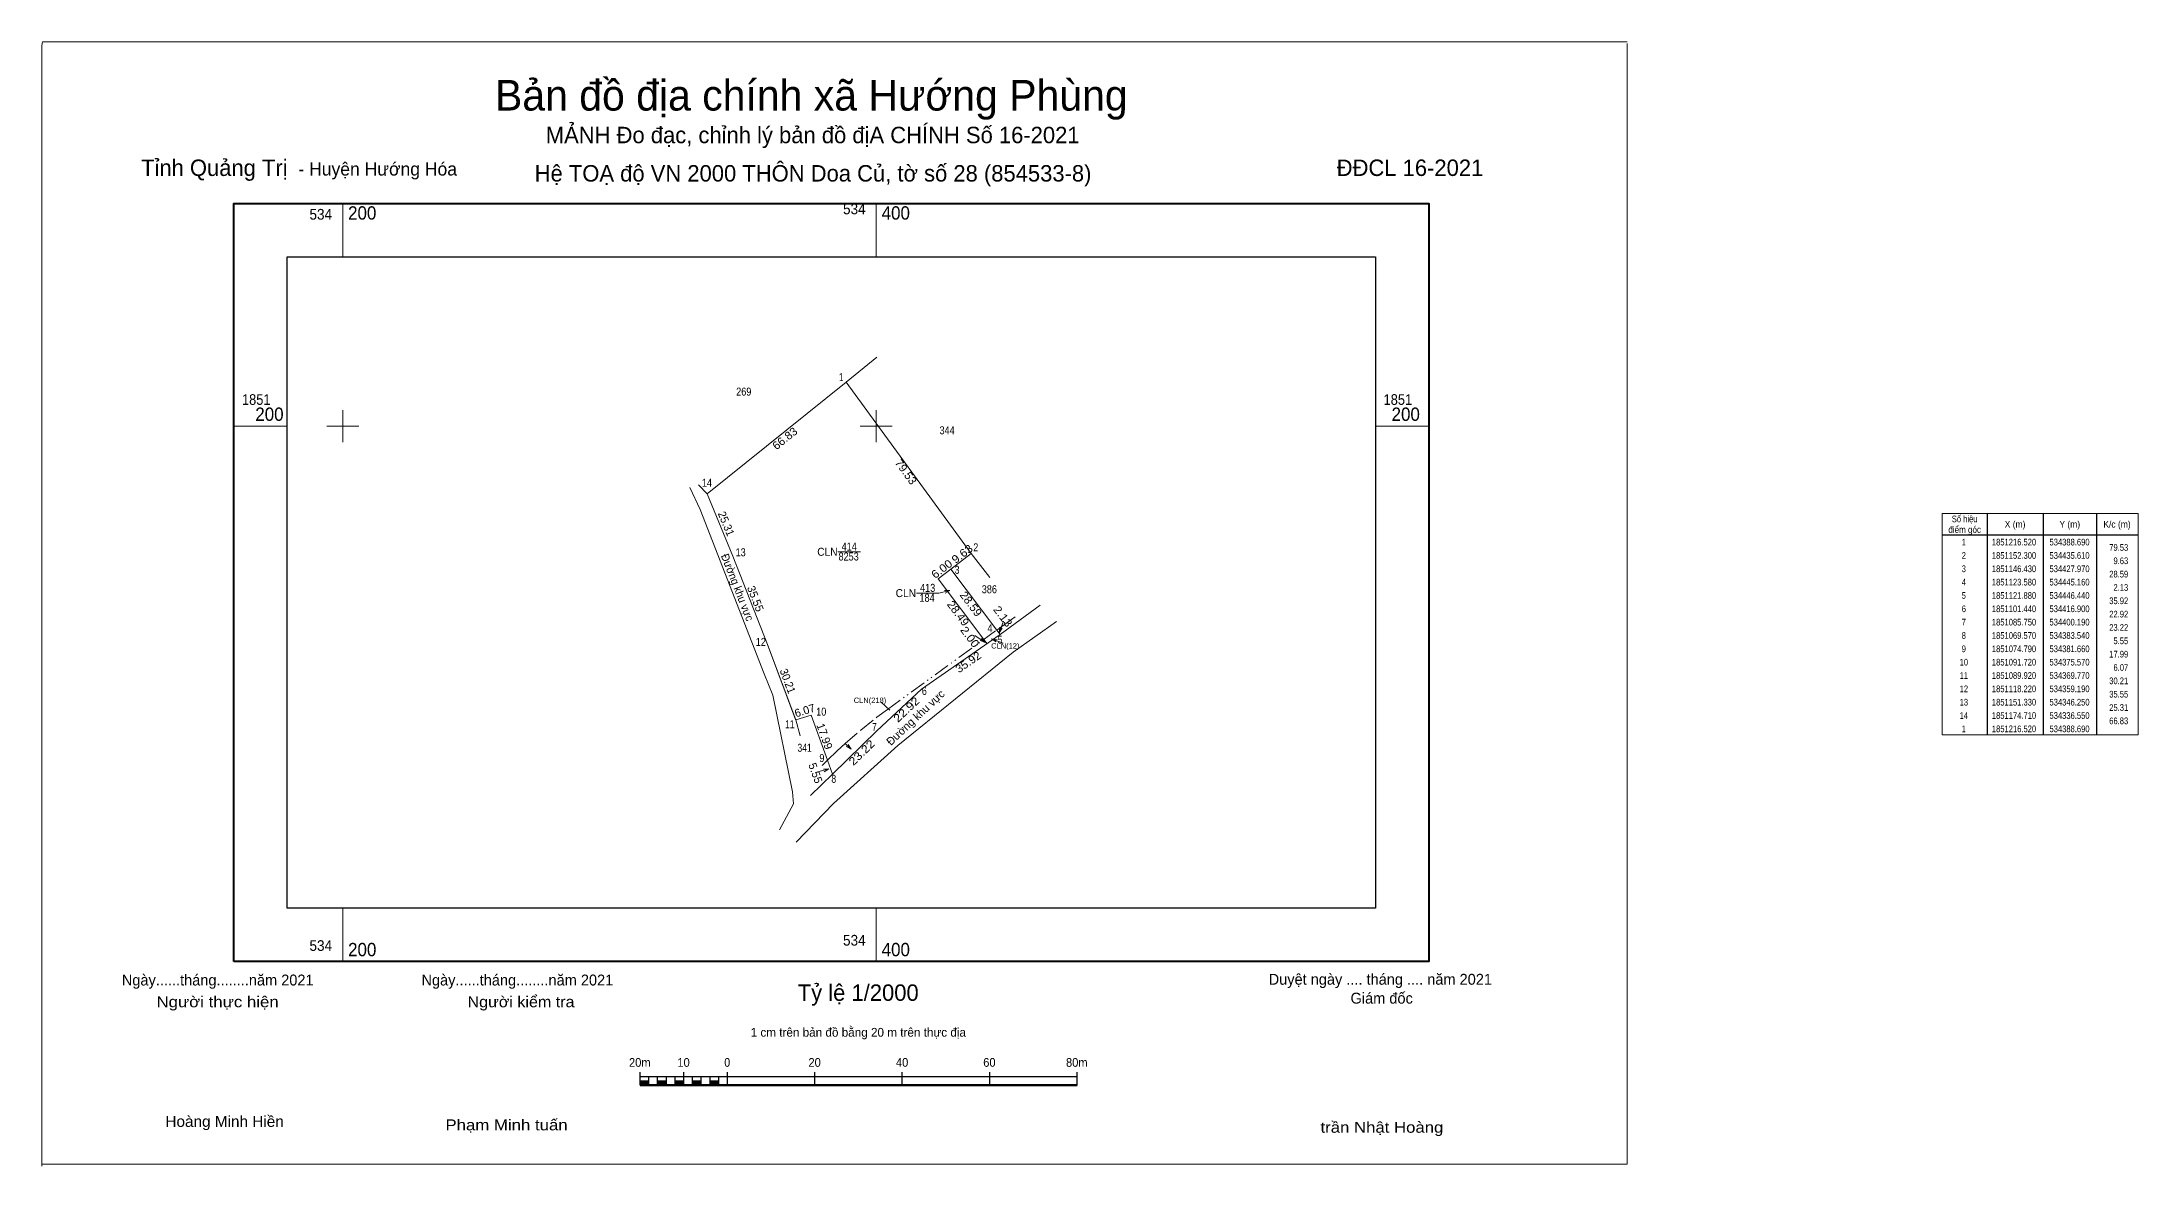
# Model space of a CAD drawing. Header units: metres. Extents: x 533148 to 534873, y 1850923 to 1851835.
# Drawn here: x 534087 to 534873, y 1850923 to 1851344 of the extents above; entities that cross this region are included whole.
import ezdxf
from ezdxf.enums import TextEntityAlignment as Align

# ---------------------------------------------------------------- set-up
doc = ezdxf.new("R2010")
doc.units = ezdxf.units.M
doc.header["$LTSCALE"] = 1.2
doc.linetypes.add('DASH_DOUBLE_DOT', pattern=[9.2, 5, -1.2, 0.3, -1.2, 0.3, -1.2])
doc.linetypes.add('MEDIUM_DASHED', pattern=[4.5, 3, -1.5])
for name, color, linetype, lineweight in [('1', 7, 'Continuous', 13), ('10', 7, 'Continuous', 13), ('11', 7, 'Continuous', 13), ('13', 7, 'Continuous', 13), ('2', 7, 'Continuous', 25), ('29', 7, 'Continuous', 13), ('4', 7, 'Continuous', 13), ('54', 7, 'Continuous', 13), ('63', 7, 'Continuous', 13)]:
    doc.layers.add(name, color=color, linetype=linetype, lineweight=lineweight)

msp = doc.modelspace()

# ---------------------------------------------------------------- hatches: boundary and pattern name
at = {"layer": '2'}
for points in [[(534311.47, 1850952.94), (534314.74, 1850952.94), (534314.74, 1850954.58), (534311.47, 1850954.58)], [(534318.02, 1850952.94), (534321.3, 1850952.94), (534321.3, 1850954.58), (534318.02, 1850954.58)], [(534324.57, 1850952.94), (534327.85, 1850952.94), (534327.85, 1850954.58), (534324.57, 1850954.58)], [(534331.12, 1850952.94), (534334.4, 1850952.94), (534334.4, 1850954.58), (534331.12, 1850954.58)], [(534337.68, 1850952.94), (534340.95, 1850952.94), (534340.95, 1850954.58), (534337.68, 1850954.58)]]:
    msp.add_hatch(color=256, dxfattribs=at).paths.add_polyline_path(points)

# ---------------------------------------------------------------- linework, layer by layer
at = {"layer": '1'}
for points in [[(534388.69, 1851216.52), (534435.61, 1851152.3), (534427.97, 1851146.43), (534445.16, 1851123.58), (534446.44, 1851121.88), (534416.9, 1851101.44), (534400.19, 1851085.75), (534383.54, 1851069.57), (534381.66, 1851074.79), (534375.57, 1851091.72), (534369.77, 1851089.92), (534359.19, 1851118.22), (534346.25, 1851151.33), (534336.55, 1851174.71)], [(534799.55, 1851167.25), (534872.95, 1851167.25), (534872.95, 1851084.25), (534799.55, 1851084.25)]]:
    msp.add_lwpolyline(points, close=True, dxfattribs=at)
at = {"layer": '10'}
for p, q in [((534423.17, 1851142.83), (534427.97, 1851146.43)), ((534427.97, 1851146.43), (534445.16, 1851123.58)), ((534445.16, 1851123.58), (534446.44, 1851121.88)), ((534375.57, 1851091.72), (534369.77, 1851089.92)), ((534381.66, 1851074.79), (534375.57, 1851091.72))]:
    msp.add_line(p, q, dxfattribs=at)
for points in [[(534369.74, 1851090), (534359.19, 1851118.22), (534346.25, 1851151.33), (534336.55, 1851174.71), (534388.69, 1851216.51)], [(534388.69, 1851216.52), (534435.61, 1851152.3), (534427.97, 1851146.43)], [(534441.5, 1851118.46), (534440.3, 1851120.06), (534423.17, 1851142.83)], [(534446.44, 1851121.88), (534416.9, 1851101.44), (534400.19, 1851085.75), (534383.54, 1851069.57), (534381.66, 1851074.79)]]:
    msp.add_lwpolyline(points, dxfattribs=at)
at = {"layer": '11'}
for p, q in [((534087.42, 1851344.05), (534681.42, 1851344.05)), ((534681.43, 1851343.42), (534681.43, 1850923.42)), ((534681.42, 1850923.41), (534087.42, 1850923.41))]:
    msp.add_line(p, q, dxfattribs=at)
msp.add_lwpolyline([(534087.24, 1850922.66), (534087.24, 1851342.66), (534087.42, 1851344.05)], dxfattribs=at)
at = {"layer": '13'}
for p, q in [((534385.63, 1851152.87), (534394.03, 1851152.87)), ((534415.02, 1851137.39), (534423.42, 1851137.39))]:
    msp.add_line(p, q, dxfattribs=at)
at = {"layer": '2'}
for p, q in [((534311.47, 1850952.94), (534311.47, 1850957.85)), ((534311.47, 1850956.22), (534475.26, 1850956.22)), ((534314.74, 1850952.94), (534314.74, 1850956.22)), ((534318.02, 1850952.94), (534318.02, 1850956.22)), ((534321.3, 1850952.94), (534321.3, 1850956.22)), ((534324.57, 1850952.94), (534324.57, 1850956.22)), ((534327.85, 1850952.94), (534327.85, 1850957.85)), ((534331.12, 1850952.94), (534331.12, 1850956.22)), ((534334.4, 1850952.94), (534334.4, 1850956.22)), ((534337.68, 1850952.94), (534337.68, 1850956.22)), ((534340.95, 1850952.94), (534340.95, 1850956.22)), ((534344.23, 1850952.94), (534344.23, 1850957.85)), ((534376.99, 1850952.94), (534376.99, 1850957.85)), ((534409.74, 1850952.94), (534409.74, 1850957.85)), ((534442.5, 1850952.94), (534442.5, 1850957.85)), ((534475.26, 1850952.94), (534475.26, 1850957.85))]:
    msp.add_line(p, q, dxfattribs=at)
at = {"layer": '2', "lineweight": 53}
msp.add_line((534311.47, 1850952.94), (534475.26, 1850952.94), dxfattribs=at)
at = {"layer": '2', "lineweight": 13}
for points in [[(534311.47, 1850952.94), (534314.74, 1850952.94), (534314.74, 1850954.58), (534311.47, 1850954.58)], [(534318.02, 1850952.94), (534321.3, 1850952.94), (534321.3, 1850954.58), (534318.02, 1850954.58)], [(534324.57, 1850952.94), (534327.85, 1850952.94), (534327.85, 1850954.58), (534324.57, 1850954.58)], [(534331.12, 1850952.94), (534334.4, 1850952.94), (534334.4, 1850954.58), (534331.12, 1850954.58)], [(534337.68, 1850952.94), (534340.95, 1850952.94), (534340.95, 1850954.58), (534337.68, 1850954.58)]]:
    msp.add_lwpolyline(points, close=True, dxfattribs=at)
at = {"layer": '29', "linetype": 'DASH_DOUBLE_DOT'}
for p, q in [((534404.13, 1851093.8), (534445.16, 1851123.58)), ((534400.21, 1851090.91), (534404.13, 1851093.8)), ((534388.31, 1851081.04), (534394.17, 1851086.08)), ((534394.17, 1851086.08), (534400.21, 1851090.91)), ((534381.66, 1851074.79), (534385.3, 1851078.31)), ((534385.3, 1851078.31), (534388.31, 1851081.04))]:
    msp.add_line(p, q, dxfattribs=at)
at = {"layer": '4'}
for p, q in [((534388.69, 1851216.52), (534400.18, 1851225.88)), ((534336.55, 1851174.71), (534333.3, 1851178.05)), ((534435.61, 1851152.3), (534442.59, 1851143.33)), ((534446.44, 1851121.88), (534461.43, 1851132.9)), ((534445.16, 1851123.58), (534452.02, 1851128.56)), ((534446.08, 1851122.56), (534447.68, 1851126.97)), ((534440.85, 1851118.96), (534436.9, 1851121.5)), ((534369.77, 1851089.92), (534369.74, 1851090)), ((534369.77, 1851089.92), (534371.49, 1851083.93)), ((534382.22, 1851071.53), (534378.08, 1851070.45)), ((534379.66, 1851072.85), (534381.66, 1851074.79)), ((534383.54, 1851069.57), (534375.37, 1851061.63))]:
    msp.add_line(p, q, dxfattribs=at)
at = {"layer": '4', "linetype": 'MEDIUM_DASHED'}
msp.add_line((534390.58, 1851078.98), (534388.31, 1851081.04), dxfattribs=at)
at = {"layer": '4'}
for points in [[(534330.15, 1851176.99), (534333.98, 1851168.77), (534357.95, 1851107.23), (534361.17, 1851099.15), (534368.61, 1851062.98), (534368.98, 1851058.48), (534363.68, 1851048.73)], [(534369.96, 1851044.09), (534383.97, 1851058.58), (534408.01, 1851080.26), (534451.34, 1851115.25), (534467.49, 1851126.85)], [(534439.44, 1851120.46), (534440.85, 1851118.96), (534438.89, 1851119.62)], [(534447.23, 1851124.27), (534446.08, 1851122.56), (534446.29, 1851124.61)], [(534380.16, 1851071.46), (534382.22, 1851071.53), (534380.44, 1851070.5)]]:
    msp.add_lwpolyline(points, dxfattribs=at)
at = {"layer": '4', "linetype": 'MEDIUM_DASHED'}
msp.add_lwpolyline([(534389.43, 1851080.69), (534390.58, 1851078.98), (534388.76, 1851079.95)], dxfattribs=at)
at = {"layer": '54'}
for p, q in [((534427.56, 1851138.47), (534423.42, 1851137.39)), ((534443.19, 1851120.29), (534447.58, 1851118.65)), ((534405.09, 1851093.61), (534401.79, 1851096.6))]:
    msp.add_line(p, q, dxfattribs=at)
for points in [[(534425.5, 1851138.4), (534427.56, 1851138.47), (534425.78, 1851137.44)], [(534444.89, 1851119.12), (534443.19, 1851120.29), (534445.24, 1851120.06)]]:
    msp.add_lwpolyline(points, dxfattribs=at)
at = {"layer": '63'}
for p, q in [((534200, 1851263.44), (534200, 1851283.44)), ((534400, 1851263.44), (534400, 1851283.44)), ((534200, 1851194), (534200, 1851206)), ((534400, 1851194), (534400, 1851206)), ((534159.22, 1851200), (534179.22, 1851200)), ((534194, 1851200), (534206, 1851200)), ((534394, 1851200), (534406, 1851200)), ((534587.14, 1851200), (534607.14, 1851200)), ((534200, 1850999.32), (534200, 1851019.32)), ((534400, 1850999.32), (534400, 1851019.32))]:
    msp.add_line(p, q, dxfattribs=at)
at = {"layer": '63', "lineweight": 25}
for p, q in [((534816.35, 1851167.25), (534816.35, 1851084.25)), ((534837.35, 1851167.25), (534837.35, 1851084.25)), ((534857.35, 1851167.25), (534857.35, 1851084.25)), ((534799.55, 1851159.25), (534872.95, 1851159.25))]:
    msp.add_line(p, q, dxfattribs=at)
at = {"layer": '63', "lineweight": 40}
msp.add_lwpolyline([(534159.22, 1850999.32), (534159.22, 1851283.44), (534607.14, 1851283.44), (534607.14, 1850999.32)], close=True, dxfattribs=at)
at = {"layer": '63', "lineweight": 25}
msp.add_lwpolyline([(534179.22, 1851019.32), (534179.22, 1851263.44), (534587.14, 1851263.44), (534587.14, 1851019.32)], close=True, dxfattribs=at)
msp.add_lwpolyline([(534179.22, 1851019.32), (534179.22, 1851263.44), (534587.14, 1851263.44), (534587.14, 1851019.32)], close=True, dxfattribs=at)
msp.add_lwpolyline([(534179.22, 1851019.32), (534179.22, 1851263.44), (534587.14, 1851263.44), (534587.14, 1851019.32)], close=True, dxfattribs=at)

# ---------------------------------------------------------------- texts
at = {"layer": '13'}
for s, height, width, p in [('414', 3, 0.85, (534389.85, 1851153.39)), ('8253', 3, 0.85, (534389.63, 1851149.66)), ('413', 3, 0.85, (534419.245, 1851137.91)), ('184', 3, 0.85, (534419.02, 1851134.18)), ('CLN(12)', 2, 1.05, (534448.36, 1851116.67)), ('CLN(218)', 2, 1.05, (534397.62, 1851096.26))]:
    msp.add_text(s, height=height, dxfattribs=dict(at, width=width)).set_placement(p, align=Align.CENTER)
at = {"layer": '13', "width": 0.95}
for p in [(534385.49, 1851151.42), (534414.88, 1851135.94)]:
    msp.add_text('CLN', height=3, dxfattribs=at).set_placement(p, align=Align.RIGHT)
at = {"layer": '2'}
for s, height, p in [('Bản đồ địa chính xã Hướng Phùng', 11.48, (534375.635, 1851318.32)), ('MẢNH Đo đạc, chỉnh lý bản đồ địA CHÍNH Số 16-2021', 6.16, (534376.14, 1851306.08)), ('Hệ TOẠ độ VN 2000 THÔN Doa Củ, tờ số 28 (854533-8)', 6.16, (534376.285, 1851291.72)), ('Ngày......tháng........năm 2021', 4.08, (534153.125, 1850990.36)), ('Ngày......tháng........năm 2021', 4.08, (534265.445, 1850990.36)), ('Tỷ lệ 1/2000', 6.16, (534393.215, 1850984.6)), ('Duyệt ngày .... tháng .... năm 2021', 4.08, (534588.915, 1850990.64)), ('Giám đốc', 4.08, (534589.425, 1850983.56)), ('1 cm trên bản đồ bằng 20 m trên thực địa', 3.28, (534393.25, 1850971.16))]:
    msp.add_text(s, height=height, dxfattribs=at).set_placement(p, align=Align.CENTER)
for s, height, p in [('Tỉnh Quảng Trị ', 6.156, (534124.42, 1851293.8)), ('- Huyện Hướng Hóa', 4.912, (534183.38, 1851293.96))]:
    msp.add_text(s, height=height, dxfattribs=at).set_placement(p)
msp.add_text('ĐĐCL 16-2021', height=6.16, dxfattribs=at).set_placement((534627.51, 1851293.8), align=Align.RIGHT)
for s, height, width, p in [('Người thực hiện', 4.094, 1.15, (534153.085, 1850982.2)), ('Người kiểm tra', 4.094, 1.1, (534266.82, 1850982.2)), ('20m', 3.275, 0.95, (534311.35, 1850959.88)), ('10', 3.275, 0.95, (534327.75, 1850959.88)), ('0', 3.275, 0.9, (534344.115, 1850959.88)), ('20', 3.275, 0.95, (534376.87, 1850959.88)), ('40', 3.275, 0.95, (534409.67, 1850959.88)), ('60', 3.275, 0.95, (534442.39, 1850959.88)), ('80m', 3.275, 0.95, (534475.15, 1850959.88)), ('Hoàng Minh Hiền', 4.09, 1.05, (534155.715, 1850937.36)), ('Phạm Minh tuấn', 4.09, 1.15, (534261.4, 1850936.05)), ('trần Nhật Hoàng', 4.08, 1.15, (534589.52, 1850935.16))]:
    msp.add_text(s, height=height, dxfattribs=dict(at, width=width)).set_placement(p, align=Align.CENTER)
at = {"layer": '4'}
for s, width, p in [(' 1', 0.75, (534387.67, 1851216.92)), (' 14', 0.85, (534338.41, 1851177.28)), (' 13', 0.85, (534351.05, 1851151.24)), (' 2', 0.85, (534438.22, 1851153.09)), (' 3', 0.8, (534431.17, 1851144.67)), (' 4', 0.85, (534443.55, 1851122.79)), (' 12', 0.85, (534358.61, 1851117.64)), (' 5', 0.8, (534447.29, 1851118.48)), (' 6', 0.85, (534418.95, 1851099.27)), (' 10', 0.85, (534381.26, 1851091.5)), (' 11', 0.8, (534369.37, 1851086.77)), (' 7', 0.8, (534400.19, 1851085.75)), (' 9', 0.85, (534380.54, 1851074.13)), (' 8', 0.8, (534384.94, 1851066.32))]:
    msp.add_text(s, height=3, dxfattribs=dict(at, width=width)).set_placement(p, align=Align.RIGHT)
for s, width, p in [('269', 0.85, (534350.315, 1851211.47)), ('344', 0.85, (534426.53, 1851196.97)), ('386', 0.85, (534442.37, 1851137.38)), ('341', 0.8, (534373.12, 1851077.96))]:
    msp.add_text(s, height=3, dxfattribs=dict(at, width=width)).set_placement(p, align=Align.CENTER)
for s, rotation, width, p in [('66.83', 38.725, 1.05, (534366.667, 1851194.239)), ('79.53', 306.152, 1.05, (534409.871, 1851182.01)), ('25.31', 292.533, 0.95, (534342.346, 1851162.89)), ('Đường khu vực', 291.346, 0.95, (534346.534, 1851139.056)), ('6.00', 37.536, 1.1, (534425.456, 1851145.283)), ('9.63', 37.536, 1.1, (534433.096, 1851150.939)), ('28.49', 306.954, 1.05, (534429.476, 1851128.962)), ('28.59', 306.954, 1.05, (534434.266, 1851132.502)), ('2.13', 306.978, 1.1, (534446.24, 1851127.827)), ('2.00', 306.978, 1.1, (534433.883, 1851120.107)), ('35.92', 34.681, 1.05, (534435.317, 1851110.35)), ('30.21', 290.498, 0.95, (534365.385, 1851103.955)), ('22.92', 43.197, 1.15, (534412.313, 1851092.697)), ('23.22', 44.18, 1.15, (534395.57, 1851076.592))]:
    msp.add_text(s, height=3, rotation=rotation, dxfattribs=dict(at, width=width)).set_placement(p, align=Align.CENTER)
for s, rotation, p in [('35.55', 291.346, (534353.3, 1851134.806)), ('6.07', 17.241, (534373.64, 1851091.984)), ('Đường khu vực', 43.197, (534415.698, 1851089.683)), ('17.99', 289.784, (534379.202, 1851083.248)), ('5.55', 289.807, (534375.788, 1851069.468))]:
    msp.add_text(s, height=3, rotation=rotation, dxfattribs=at).set_placement(p, align=Align.CENTER)
at = {"layer": '63'}
for s, height, width, p in [('200', 5, 0.95, (534202, 1851277.44)), ('400', 5, 0.95, (534402, 1851277.44)), ('1851', 4, 0.9, (534162.22, 1851208)), ('1851', 4, 0.9, (534162.22, 1851208)), ('1851', 4, 0.9, (534590.14, 1851208)), ('1851', 4, 0.9, (534590.14, 1851208)), ('200', 5, 0.95, (534167.22, 1851202)), ('200', 5, 0.95, (534593.14, 1851202)), ('200', 5, 0.95, (534202, 1851001.32)), ('400', 5, 0.95, (534402, 1851001.32))]:
    msp.add_text(s, height=height, dxfattribs=dict(at, width=width)).set_placement(p)
for s, height, width, p in [('534', 4, 0.95, (534396, 1851279.44)), ('534', 4, 0.95, (534196, 1851277.44)), ('79.53', 2.5, 0.85, (534869.25, 1851153.3)), ('9.63', 2.5, 0.85, (534869.25, 1851148.3)), ('28.59', 2.5, 0.85, (534869.25, 1851143.3)), ('2.13', 2.5, 0.85, (534869.25, 1851138.3)), ('35.92', 2.5, 0.85, (534869.25, 1851133.3)), ('22.92', 2.5, 0.85, (534869.25, 1851128.3)), ('23.22', 2.5, 0.85, (534869.25, 1851123.3)), ('5.55', 2.5, 0.85, (534869.25, 1851118.3)), ('17.99', 2.5, 0.85, (534869.25, 1851113.3)), ('6.07', 2.5, 0.85, (534869.25, 1851108.3)), ('30.21', 2.5, 0.85, (534869.25, 1851103.3)), ('35.55', 2.5, 0.85, (534869.25, 1851098.3)), ('25.31', 2.5, 0.85, (534869.25, 1851093.3)), ('66.83', 2.5, 0.85, (534869.25, 1851088.3)), ('534', 4, 0.95, (534196, 1851003.32)), ('534', 4, 0.95, (534396, 1851005.32))]:
    msp.add_text(s, height=height, dxfattribs=dict(at, width=width)).set_placement(p, align=Align.RIGHT)
for s, width, p in [('Số hiệu', 0.85, (534807.95, 1851164)), ('X (m)', 0.95, (534826.85, 1851162)), ('Y (m)', 0.95, (534847.345, 1851162)), ('K/c (m)', 0.95, (534865.05, 1851162)), ('điểm góc', 0.9, (534807.95, 1851160)), (' 1', 0.75, (534807.245, 1851155.3)), ('1851216.520', 0.85, (534826.45, 1851155.3)), ('534388.690', 0.85, (534847.255, 1851155.3)), (' 2', 0.85, (534807.25, 1851150.3)), ('1851152.300', 0.85, (534826.45, 1851150.3)), ('534435.610', 0.85, (534847.255, 1851150.3)), (' 4', 0.85, (534807.245, 1851140.3)), (' 3', 0.8, (534807.25, 1851145.3)), ('1851146.430', 0.85, (534826.45, 1851145.3)), ('1851123.580', 0.85, (534826.45, 1851140.3)), ('534427.970', 0.85, (534847.255, 1851145.3)), ('534445.160', 0.85, (534847.255, 1851140.3)), (' 5', 0.8, (534807.25, 1851135.3)), (' 6', 0.85, (534807.25, 1851130.3)), ('1851121.880', 0.85, (534826.45, 1851135.3)), ('1851101.440', 0.85, (534826.45, 1851130.3)), ('534446.440', 0.85, (534847.255, 1851135.3)), ('534416.900', 0.85, (534847.255, 1851130.3)), (' 7', 0.8, (534807.25, 1851125.3)), ('1851085.750', 0.85, (534826.45, 1851125.3)), ('534400.190', 0.85, (534847.255, 1851125.3)), (' 9', 0.85, (534807.245, 1851115.3)), (' 8', 0.8, (534807.25, 1851120.3)), ('1851069.570', 0.85, (534826.45, 1851120.3)), ('1851074.790', 0.85, (534826.45, 1851115.3)), ('534383.540', 0.85, (534847.255, 1851120.3)), ('534381.660', 0.85, (534847.255, 1851115.3)), (' 10', 0.85, (534807.245, 1851110.3)), ('1851091.720', 0.85, (534826.45, 1851110.3)), ('534375.570', 0.85, (534847.255, 1851110.3)), (' 12', 0.85, (534807.25, 1851100.3)), (' 11', 0.8, (534807.245, 1851105.3)), ('1851089.920', 0.85, (534826.45, 1851105.3)), ('1851118.220', 0.85, (534826.45, 1851100.3)), ('534369.770', 0.85, (534847.255, 1851105.3)), ('534359.190', 0.85, (534847.255, 1851100.3)), (' 13', 0.85, (534807.25, 1851095.3)), ('1851151.330', 0.85, (534826.45, 1851095.3)), ('534346.250', 0.85, (534847.255, 1851095.3)), (' 14', 0.85, (534807.245, 1851090.3)), (' 1', 0.75, (534807.245, 1851085.3)), ('1851174.710', 0.85, (534826.45, 1851090.3)), ('1851216.520', 0.85, (534826.45, 1851085.3)), ('534336.550', 0.85, (534847.255, 1851090.3)), ('534388.690', 0.85, (534847.255, 1851085.3))]:
    msp.add_text(s, height=2.5, dxfattribs=dict(at, width=width)).set_placement(p, align=Align.CENTER)

doc.saveas('drawing.dxf')
